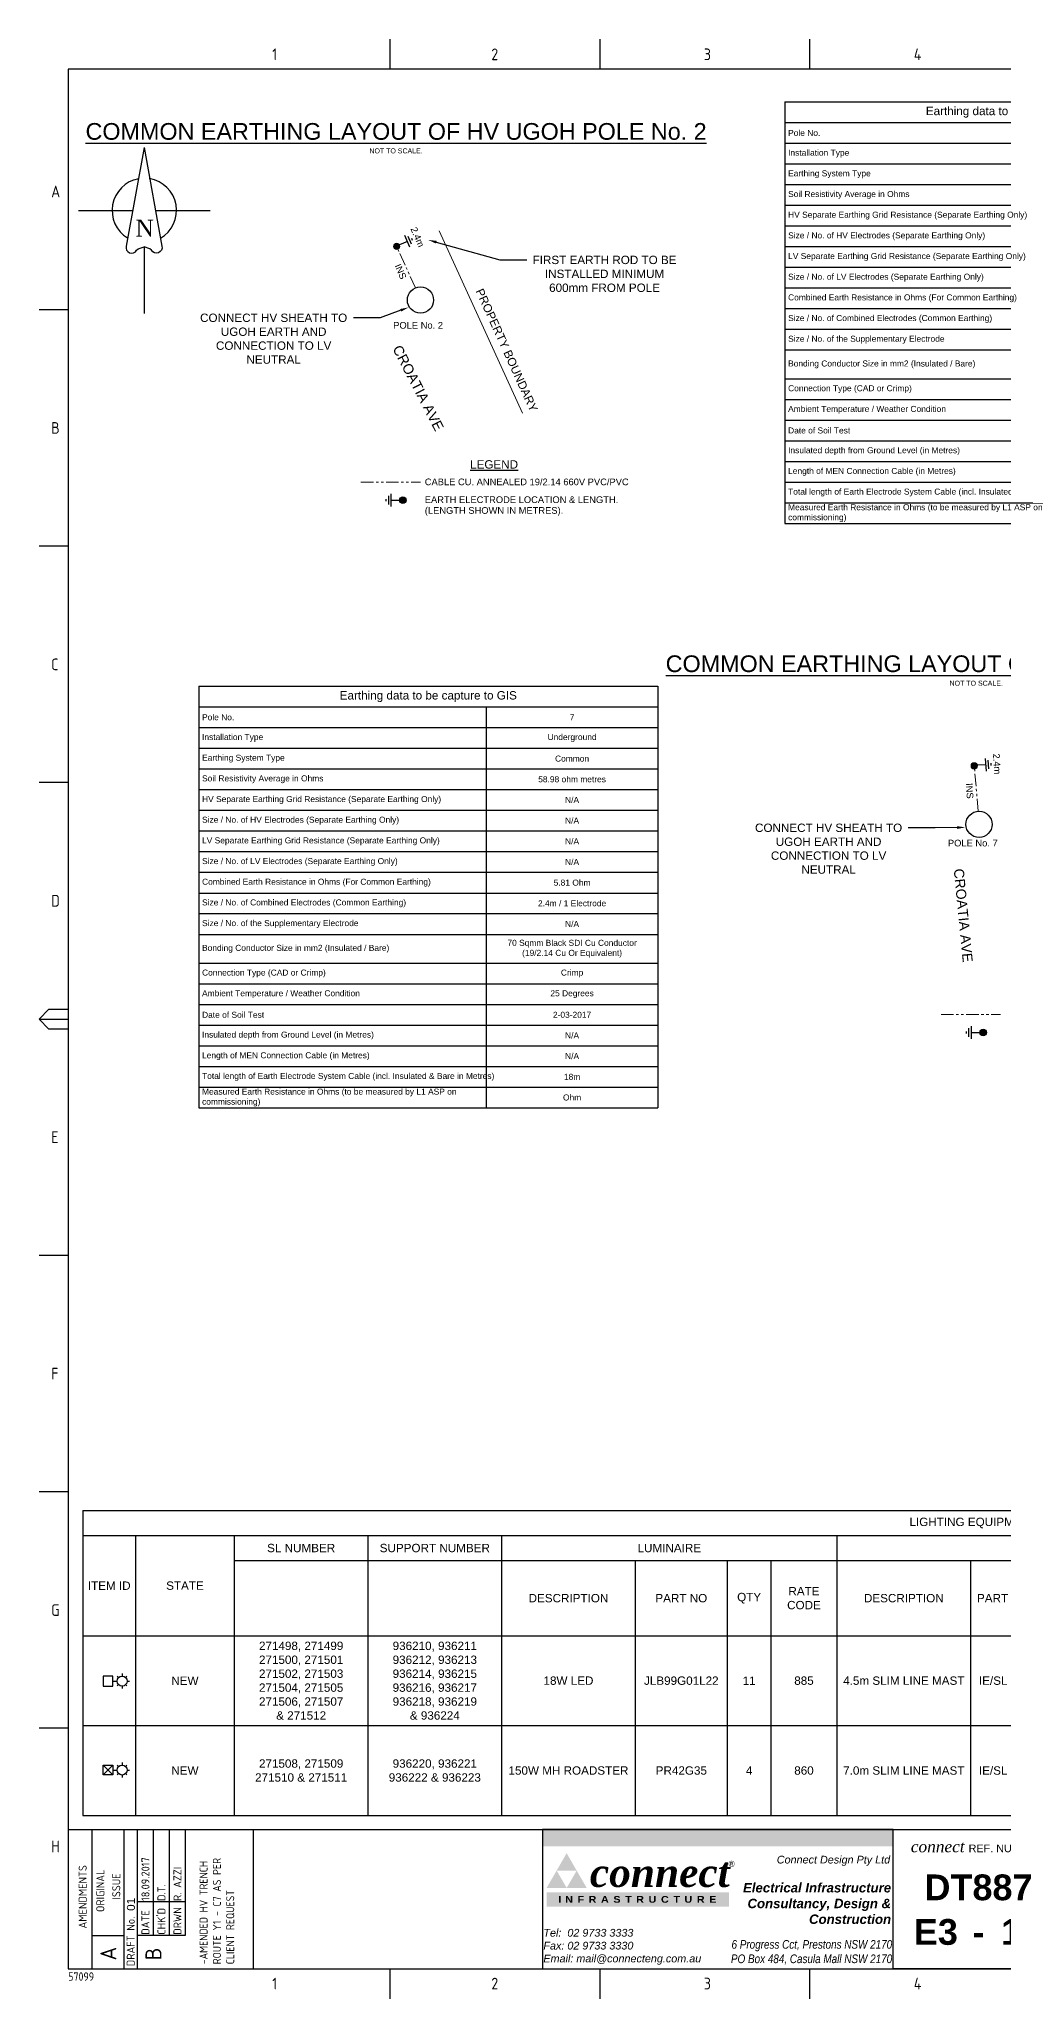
# Paper-space layout 'Sheet(3)' of a CAD drawing. Header units: metres, sheet in millimetres. Extents: x -29 to 809, y -3 to 584.
# Drawn here: x -29 to 260, y -3 to 584 of the extents above; entities that cross this region are included whole.
import ezdxf
from ezdxf import colors
from ezdxf.entities.mleader import LeaderData, LeaderLine
from ezdxf.enums import TextEntityAlignment as Align
from ezdxf.math import Vec2, Vec3

# ---------------------------------------------------------------- set-up
doc = ezdxf.new("R2010")
doc.units = ezdxf.units.M
doc.linetypes.add('PHANTOM2', pattern=[1.25, 0.625, -0.125, 0.125, -0.125, 0.125, -0.125])
doc.layers.get('0').update_dxf_attribs({"color": 6})
doc.layers.add('Cadastre Land Parcels_SP_EXT', color=9, linetype='Continuous', lineweight=5)
doc.layers.add('Cadastre Roads_SP_EXT', color=9, linetype='Continuous', lineweight=5)
for name, color, linetype in [('Equip_SP_SL_NEW', 2, 'Continuous'), ('Notes', 7, 'Continuous'), ('SupportsUG_SP_EXT', 7, 'Continuous')]:
    doc.layers.add(name, color=color, linetype=linetype)
doc.styles.add('ABlkR8pt', font='', dxfattribs={"height": 2.0202})
doc.styles.add('ANI10pt', font='ARIALNI.TTF', dxfattribs={"height": 2.5863})
doc.styles.add('AR07pt', font='arial.ttf', dxfattribs={"height": 1.7978})
doc.styles.add('AR09pt', font='arial.ttf', dxfattribs={"height": 2.3115})
doc.styles.add('ARB30pt', font='arialbd.ttf', dxfattribs={"height": 7.705})
doc.styles.add('ARBI11pt', font='arialbi.ttf', dxfattribs={"height": 2.8252})
doc.styles.add('ARI09pt', font='ariali.ttf', dxfattribs={"height": 2.3115})
doc.styles.add('ARIAL', font='arial.ttf', dxfattribs={"height": 2})
doc.styles.add('iecARIAL', font='arial.ttf', dxfattribs={"height": 2})
doc.styles.add('iecISOCP', font='isocp.shx')
doc.styles.add('iecNAME', font='times.ttf')
doc.styles.add('POLE_LABEL', font='arial.ttf')
doc.styles.add('SL_LABEL', font='arial.ttf')
doc.styles.get("Standard").update_dxf_attribs({"font": 'arial.ttf'})
doc.styles.add('TNRBI36pt', font='timesbi.ttf', dxfattribs={"height": 8.601})
doc.styles.add('TNRI14pt', font='timesi.ttf', dxfattribs={"height": 3.4292})
doc.styles.get('ABlkR8pt').set_extended_font_data('Arial Black')
doc.linetypes.add('Cable 4', pattern='A,5.25,-0.1,["o",Standard,S=2,R=0,X=1.2,Y=-0.7],-4', length=9.35)
doc.linetypes.add('Cable Rem', pattern='A,6.5,-0.001,["X",Standard,S=2.5,R=0,X=0,Y=-1.27],-0.001', length=6.502)

# ---------------------------------------------------------------- blocks, each defined once
blk = doc.blocks.new('A1_FRAME_TITLE')
at = {"layer": 'Notes', "linetype": 'Continuous'}
for p, q in [((89.14, 574.39), (89.14, 583.39)), ((154.65, 574.39), (154.65, 583.39)), ((220.16, 574.39), (220.16, 583.39)), ((-11.55, 574.39), (-11.55, 5.97)), ((-11.55, 502.43), (-20.55, 502.43)), ((-11.56, 431.68), (-20.55, 431.68)), ((-11.56, 360.93), (-20.55, 360.93)), ((-20.55, 290.18), (-17.55, 293.18)), ((-20.55, 290.18), (-11.55, 290.18)), ((-17.55, 287.18), (-20.55, 290.18)), ((-17.55, 293.18), (-11.56, 293.18)), ((-11.56, 287.18), (-17.55, 287.18)), ((-11.55, 219.43), (-20.55, 219.43)), ((-11.55, 148.68), (-20.55, 148.68)), ((-11.55, 77.93), (-20.55, 77.93)), ((-3.96, 5.97), (-3.96, 47.62)), ((6.04, 5.97), (6.04, 47.62)), ((10.19, 5.98), (10.19, 47.62)), ((20.15, 15.98), (20.15, 47.62)), ((46.35, 5.97), (46.35, 47.62)), ((10.15, 26.07), (25.15, 26.07)), ((-3.96, 15.97), (6.04, 15.97)), ((10.15, 15.98), (25.15, 15.98)), ((89.14, -3.03), (89.14, 5.97)), ((154.65, -3.03), (154.65, 5.97)), ((220.16, -3.03), (220.16, 5.97))]:
    blk.add_line(p, q, dxfattribs=at)
at = {"layer": 'Notes', "linetype": 'Continuous', "flags": 128}
for points in [[(149.5, 574.39), (-11.55, 574.39)], [(844.88, 574.39), (149.5, 574.39)], [(-11.55, 47.62), (123.8, 47.62)], [(15.15, 15.98), (15.15, 47.62)], [(25.15, 15.98), (25.15, 47.62)], [(123.8, 47.62), (844.88, 47.62)], [(-11.55, 5.97), (844.88, 5.97)]]:
    blk.add_lwpolyline(points, dxfattribs=at)
blk.add_attdef('DRAFT_NUM', (9.35, 23.29), '', height=2.5, rotation=90)
at = {"layer": 'Notes', "style": 'iecISOCP'}
for s, p in [('1', (52.24, 577.12)), ('2', (120.7, 577.12)), ('3', (187.09, 577.12)), ('4', (252.67, 577.12)), ('A', (-16.81, 536.06)), ('B', (-16.81, 465.31)), ('C', (-16.81, 394.56)), ('D', (-16.81, 323.81)), ('E', (-16.81, 253.06)), ('F', (-16.81, 182.31)), ('G', (-16.81, 111.56)), ('H', (-16.81, 40.81)), ('1', (52.24, -0.22)), ('2', (120.7, -0.22)), ('3', (187.09, -0.2)), ('4', (252.67, -0.22))]:
    blk.add_text(s, height=3.5, dxfattribs=at).set_placement(p)
for s, height, p in [('AMENDMENTS', 2.5, (-5.71, 18.02)), ('ORIGINAL', 2.5, (-0.21, 22.94)), ('18.09.2017', 2.5, (13.9, 26.24)), ('R. AZZI', 2.5, (23.9, 26.24)), ('ISSUE', 2.5, (4.79, 26.69)), ('D.T.', 2.5, (18.9, 26.24)), ("CHK'D", 2.5, (18.9, 16.15)), ('DRWN', 2.5, (23.9, 16.15)), ('DRAFT No.', 2.5, (9.29, 6.74)), ('DATE', 2.5, (13.9, 16.15)), ('A', 5, (3.54, 8.47)), ('B', 5, (17.65, 8.48))]:
    blk.add_text(s, height=height, rotation=90, dxfattribs=at).set_placement(p)
at = {"layer": 'Notes', "insert": (29.55, 7.3), "char_height": 2.5, "attachment_point": 1, "rotation": 90, "style": 'iecISOCP'}
blk.add_mtext_dynamic_manual_height_columns('\\pt0;-AMENDED HV TRENCH ROUTE Y1 - C7 AS PER CLIENT REQUEST', width=34.8637, gutter_width=4, heights=[0], dxfattribs=at)
at = {"layer": 'Notes', "style": 'iecISOCP', "flags": 8}
blk.add_attdef('VERSION_NO', text='', height=2.5, rotation=90, dxfattribs=at).set_placement((302.04, 43.81), align=Align.MIDDLE_CENTER)
at = {"layer": 'Notes', "style": 'iecISOCP'}
for tag, p in [('CAP_NO', (513.19, 43.46)), ('IE_NUM', (513.05, 37.81)), ('REF_No_1', (335.24, 32.31)), ('REF_1', (362.52, 32.31)), ('GEN_WO', (441.71, 31.76)), ('HV_SWITCH', (513.46, 32.16)), ('REF_No_2', (335.24, 26.31)), ('REF_2', (362.52, 26.31)), ('OH_WO', (441.71, 25.81)), ('UBD_REF', (513.05, 25.83)), ('REF_No_3', (335.24, 20.31)), ('REF_3', (362.52, 20.31)), ('UG_WO', (441.71, 20.05)), ('GIS_MAP_No', (513.05, 20.04)), ('REF_No_4', (335.24, 14.31)), ('REF_4', (362.52, 14.31)), ('SUB_WO', (441.71, 13.81)), ('HV_OP_DIAG', (513.33, 14.2)), ('LGA', (512.95, 7.78)), ('ExportID', (-11.47, 2.39))]:
    blk.add_attdef(tag, p, '', height=2.5, dxfattribs=at)
for tag, height, p in [('T1', 3.5, (684.37, 39.47)), ('scale', 2.5, (567.76, 33.27)), ('T2', 3.5, (684.37, 34.35)), ('T3', 3.5, (684.37, 28.92)), ('DRAWN', 2.5, (567.76, 24.93)), ('T4', 3.5, (684.37, 23.66)), ('DATE', 2.5, (567.76, 16.88)), ('T5', 3.5, (684.37, 18.23)), ('REV', 5, (840.57, 17.1)), ('T6', 3.5, (684.37, 12.97)), ('CHD', 2.5, (567.76, 8.37)), ('DESIGN', 2.5, (605.62, 9.15))]:
    blk.add_attdef(tag, text='', height=height, dxfattribs=at).set_placement(p, align=Align.CENTER)
blk.add_attdef('NUM', text='', height=7, dxfattribs=at).set_placement((812.88, 20.12), align=Align.MIDDLE_CENTER)
for tag, p in [('NS', (811.23, 8.12)), ('SHTS', (825.93, 8.12))]:
    blk.add_attdef(tag, text='', height=2.5, dxfattribs=at).set_placement(p, align=Align.MIDDLE)
at = {"layer": 'Notes', "style": 'iecISOCP', "flags": 1}
for tag, p in [('ProjectType', (-6.37, -26.8)), ('ProjectNumber', (3.01, -26.82)), ('DrawingNumber', (14.96, -26.8)), ('ProjectDescription', (27.02, -26.83)), ('ExportDate', (39.74, -26.79)), ('ExportUserName', (48.61, -26.8)), ('DesignerCompanyName', (60.94, -26.79)), ('ExportAreaOfInterest', (76.55, -26.81)), ('GIS_SUCCESS', (91.45, -26.78)), ('CAD_SUCCESS', (101.24, -26.78)), ('DEPOTCODE', (111.56, -26.88)), ('ExportCategories', (119.53, -26.8)), ('Comments', (133.84, -26.88))]:
    blk.add_attdef(tag, p, '', height=1, dxfattribs=at)
blk = doc.blocks.new('NorthPnt 11(NP11)')
for p, q in [((-19.7, 0.02), (-3.49, 0)), ((3.32, 0), (19.7, -0.02)), ((-0.08, -10.94), (-0.08, -30.8))]:
    blk.add_line(p, q)
for points in [[(-0.08, 18.81), (-5.43, -10.68, 0.877048), (-2.29, -11.9, -0.1543), (-0.08, -10.94, 0.090511)], [(-0.08, 18.81), (5.26, -10.68, -0.877048), (2.13, -11.9, 0.1543), (-0.08, -10.94, -0.090511)]]:
    blk.add_lwpolyline(points, format="xyb")
for start, end in [(100.5988, 238.86433), (300.09942, 80.43745)]:
    blk.add_arc((0, 0), 9.64, start, end)
at = {"color": 7, "style": 'iecNAME'}
blk.add_text('N', height=5.02, dxfattribs=at).set_placement((-2.62, -7.82))
blk = doc.blocks.new('Logo_Connect_EE')
at = {"true_color": 0x800000}
for points in [[(-51.05, -5), (-51.05, 0), (-156.05, 0), (-156.05, -5)], [(-100.16, -23.03), (-100.16, -18.76), (-154.78, -18.76), (-154.78, -23.03)]]:
    blk.add_hatch(color=16, dxfattribs=at).paths.add_polyline_path(points)
h = blk.add_hatch(color=16, dxfattribs=at)
h.paths.add_polyline_path([(-148.78, -17.46), (-151.78, -12.27), (-154.78, -17.46)])
h.paths.add_polyline_path([(-145.78, -12.27), (-148.78, -7.07), (-151.78, -12.27)])
h.paths.add_polyline_path([(-145.78, -12.27), (-148.78, -17.46), (-142.78, -17.46)])
for points in [[(-156.05, -41.65), (-51.05, -41.65), (-51.05, 0), (-156.05, 0)], [(-51.05, 0), (0, 0), (0, -41.65), (-51.05, -41.65)]]:
    blk.add_lwpolyline(points, close=True)
for s, insert, char_height, width, attachment_point, style in [('{\\C14;\\c128;connect}', (-29.68, -5.1), 3.4292, 16.0383, 6, 'TNRI14pt'), ('{\\C7;REF. NUMBER}', (-28.49, -5.64), 2.3115, 24.0362, 4, 'AR09pt'), ('{\\C16;\\c128;connect}', (-141.84, -12.95), 8.601, 39.6365, 4, 'TNRBI36pt'), ('{\\C16;\\c128;®}', (-99.4, -10.27), 1.7978, 3.2698, 5, 'AR07pt'), ('Connect Design Pty Ltd', (-51.97, -9.34), 2.3115, 39.4211, 6, 'ARI09pt'), ('Electrical Infrastructure Consultancy, Design & Construction', (-51.69, -22.13), 2.8252, 44.7278, 6, 'ARBI11pt'), ('{\\T1.15;\\C7;\\c16777215;I N F R A S T R U C T U R E}', (-127.47, -20.9), 2.0202, 49.5146, 5, 'ABlkR8pt'), ('Tel:  02 9733 3333\\PFax: 02 9733 3330\\PEmail: mail@connecteng.com.au', (-155.75, -40.44), 2.3115, 47.3811, 7, 'ARI09pt'), ('6 Progress Cct, Prestons NSW 2170\\PPO Box 484, Casula Mall NSW 2170', (-51.37, -40.44), 2.5863, 57.1395, 9, 'ANI10pt'), ('-', (-25.53, -30.62), 7.71, 3.5845, 5, 'ARB30pt')]:
    blk.add_mtext(s, dxfattribs=dict(insert=insert, char_height=char_height, width=width, attachment_point=attachment_point, style=style))
at = {"style": 'ARB30pt'}
for tag, p in [('CONNECT_REF', (-25.53, -17.29)), ('CONNECT_SHEETREF', (-38.29, -30.62)), ('CONNECT_REV_NUM', (-12.76, -30.62))]:
    blk.add_attdef(tag, text='', height=7.71, dxfattribs=at).set_placement(p, align=Align.MIDDLE_CENTER)
blk = doc.blocks.new('m4')
at = {"layer": 'Notes', "color": 7, "linetype": 'Continuous'}
for points in [[(0, -1.95), (0, 0)], [(-1.43, -1.95), (1.43, -1.95)], [(-0.95, -2.52), (0.95, -2.52)], [(-0.24, -3.09), (0.24, -3.09)]]:
    blk.add_lwpolyline(points, dxfattribs=at)
blk = doc.blocks.new('*T803')
at = {"layer": 'Notes', "color": 0, "linetype": 'ByBlock', "lineweight": -2, "transparency": 16777216}
for p, q in [((0, 0), (570.63, 0)), ((0, 0), (0, -91.28)), ((570.63, 0), (570.63, -91.28)), ((0, -7.5), (570.63, -7.5)), ((15.78, -7.5), (15.78, -91.28)), ((45.33, -7.5), (45.33, -91.28)), ((85.33, -7.5), (85.33, -91.28)), ((125.33, -7.5), (125.33, -91.28)), ((225.69, -7.5), (225.69, -91.28)), ((364.73, -7.5), (364.73, -91.28)), ((459.8, -7.5), (459.8, -91.28)), ((484.88, -7.5), (484.88, -91.28)), ((504.55, -7.5), (504.55, -91.28)), ((530.63, -7.5), (530.63, -91.28)), ((45.33, -15), (459.8, -15)), ((165.33, -15), (165.33, -91.28)), ((192.87, -15), (192.87, -91.28)), ((205.93, -15), (205.93, -91.28)), ((265.69, -15), (265.69, -91.28)), ((285, -15), (285, -91.28)), ((335, -15), (335, -91.28)), ((345.91, -15), (345.91, -91.28)), ((404.73, -15), (404.73, -91.28)), ((434.73, -15), (434.73, -91.28)), ((0, -37.5), (570.63, -37.5)), ((0, -64.39), (570.63, -64.39)), ((0, -91.28), (570.63, -91.28))]:
    blk.add_line(p, q, dxfattribs=at)
at = {"layer": 'Notes', "color": 0, "transparency": 16777216, "char_height": 2.5, "attachment_point": 5}
for s, insert, width in [('LIGHTING EQUIPMENT & BILLING SCHEDULE', (285.32, -3.75), 567.6339), ('SL NUMBER', (65.33, -11.25), 37), ('SUPPORT NUMBER', (105.33, -11.25), 37), ('LUMINAIRE', (175.51, -11.25), 97.3657), ('COLUMN/POLE', (295.21, -11.25), 136.0336), ('BRACKET/OUTREACH', (412.26, -11.25), 92.0708), ('ITEM ID', (7.89, -22.5), 12.7801), ('STATE', (30.55, -22.5), 26.5478), ('RATE CODE', (215.81, -26.25), 16.7587), ('FOOTING\\P (RAG BOLT/FOUNDATION)', (310, -26.25), 47), ('RATE CODE', (355.32, -26.25), 15.8195), ('COLOR', (472.34, -22.5), 22.0785), ('UPCAST', (494.71, -22.5), 16.6691), ('CATEGORY', (517.59, -22.5), 23.0883), ('CHARGE TO', (550.63, -22.5), 37), ('DESCRIPTION', (145.33, -26.25), 37), ('PART NO', (179.1, -26.25), 24.5417), ('QTY', (199.4, -26.25), 10.0653), ('DESCRIPTION', (245.69, -26.25), 37), ('PART NO', (275.35, -26.25), 16.3087), ('QTY', (340.46, -26.25), 7.9055), ('DESCRIPTION', (384.73, -26.25), 37), ('PART NO', (419.73, -26.25), 27), ('RATE CODE', (447.26, -26.25), 22.0708), ('271498, 271499\\P271500, 271501\\P271502, 271503\\P271504, 271505\\P271506, 271507\\P& 271512', (65.33, -50.94), 37), ('936210, 936211\\P936212, 936213\\P936214, 936215\\P936216, 936217\\P936218, 936219\\P& 936224', (105.33, -50.94), 37), ('NEW', (30.55, -50.94), 26.5478), ('18W LED', (145.33, -50.94), 37), ('JLB99G01L22', (179.1, -50.94), 24.5417), ('11', (199.4, -50.94), 10.0653), ('885', (215.81, -50.94), 16.7587), ('4.5m SLIM LINE MAST', (245.69, -50.94), 37), ('IE/SL 4.5', (275.35, -50.94), 16.3087), ('TYPE 2 / TYPE 2', (310, -50.94), 47), ('11', (340.46, -50.94), 7.9055), ('995', (355.32, -50.94), 15.8195), ('3.0m STANDARD', (384.73, -50.94), 37), ('IE 3.0 OPCS/25', (419.73, -50.94), 27), ('991', (447.26, -50.94), 22.0708), ('GALVANISED', (472.34, -50.94), 22.0785), ('5%%D', (494.71, -50.94), 16.6691), ('P4', (517.59, -50.94), 23.0883), ('LIVERPOOL COUNCIL', (550.63, -50.94), 37), ('271508, 271509\\P271510 & 271511', (65.33, -77.83), 37), ('936220, 936221\\P936222 & 936223', (105.33, -77.83), 37), ('NEW', (30.55, -77.83), 26.5478), ('150W MH ROADSTER', (145.33, -77.83), 37), ('PR42G35', (179.1, -77.83), 24.5417), ('4', (199.4, -77.83), 10.0653), ('860', (215.81, -77.83), 16.7587), ('7.0m SLIM LINE MAST', (245.69, -77.83), 37), ('IE/SL 7.0', (275.35, -77.83), 16.3087), ('TYPE 2 / TYPE 2', (310, -77.83), 47), ('4', (340.46, -77.83), 7.9055), ('995', (355.32, -77.83), 15.8195), ('3.0m STANDARD', (384.73, -77.83), 37), ('IE 3.0 OPCS/25', (419.73, -77.83), 27), ('991', (447.26, -77.83), 22.0708), ('GALVANISED', (472.34, -77.83), 22.0785), ('5%%D', (494.71, -77.83), 16.6691), ('V5', (517.59, -77.83), 23.0883), ('LIVERPOOL COUNCIL', (550.63, -77.83), 37)]:
    blk.add_mtext(s, dxfattribs=dict(at, insert=insert, width=width))
blk = doc.blocks.new('COLUMN_NEW')
blk.add_wipeout([(-1.485, -1.485), (1.485, -1.485), (1.485, 1.485), (-1.485, 1.485)])
at = {"lineweight": -3}
blk.add_lwpolyline([(-1.485, -1.485), (1.485, -1.485), (1.485, 1.485), (-1.485, 1.485)], close=True, dxfattribs=at)
at = {"style": 'POLE_LABEL', "flags": 9}
blk.add_attdef('STRUCTURE_PLANT_NUMBER', text='', height=0.2, dxfattribs=at).set_placement((1.5, 0.242), align=Align.MIDDLE_LEFT)
for tag, height, flags, p in [('STREET_CODE', 0.2, 9, (1.5, 0)), ('ASSET_NUM', 2.5, 8, (2, 2)), ('Z', 0.2, 1, (1.5, -2.8)), ('OWNED_BY', 0.2, 9, (1.5, -0.4)), ('OPERATED_BY', 0.2, 9, (1.5, -0.6)), ('STATE', 0.2, 9, (1.5, -1)), ('SUBURB', 0.2, 9, (1.5, -1.8)), ('STREETNAME', 0.2, 9, (1.5, -2)), ('COLUMN_TYPE', 0.2, 9, (1.5, -0.2)), ('USAGE', 0.2, 9, (1.5, -1.2)), ('MAINTAINED_BY', 0.2, 9, (1.5, -0.8)), ('LEGEND', 0.2, 9, (1.5, -1.4)), ('PARENT', 0.2, 9, (1.5, -1.6)), ('LOCATION', 0.2, 9, (1.5, -2.2)), ('NOTES', 0.2, 9, (1.5, -2.4)), ('LABEL_ALIGNMENT', 0.2, 9, (1.5, -2.6))]:
    blk.add_attdef(tag, text='', height=height, dxfattribs=dict(flags=flags)).set_placement(p, align=Align.MIDDLE_LEFT)
blk = doc.blocks.new('SL_LANTERN_NEW')
for tag, height, flags, p in [('OPERATING_VOLTAGE', 0.2, 9, (0, -1.4)), ('ORIENTATION', 0.2, 9, (0, -1.6)), ('OWNED_BY', 0.2, 9, (0, -1.8)), ('STATE', 0.2, 9, (0, -2)), ('CEXIST', 0.2, 9, (0, -2.4)), ('CNEW', 0.2, 9, (0, -2.6)), ('CNUMBER', 0.2, 9, (0, -2.8)), ('CREMOVE', 0.2, 9, (0, -3)), ('CREPLACE', 0.2, 9, (0, -3.2)), ('NO_PHASES', 0.2, 9, (0, -1.2)), ('USAGE', 0.2, 9, (0, -2.2)), ('LKINGHEIGHT', 0.2, 9, (0, -3.4)), ('LBRACKET', 0.2, 9, (0, -3.6)), ('LBRACKETVOCAB', 0.2, 9, (0, -3.8)), ('LCATEGORY', 0.2, 9, (0, -4)), ('LCHARGE1', 0.2, 9, (0, -4.2)), ('LCHARGE1PERCENT', 0.2, 9, (0, -4.4)), ('LCHARGE2', 0.2, 9, (0, -4.6)), ('LCHARGE2PERCENT', 0.2, 9, (0, -4.8)), ('LCHARGE3', 0.2, 9, (0, -5)), ('LCHARGE3PERCENT', 0.2, 9, (0, -5.2)), ('LEXIST', 0.2, 9, (0, -5.4)), ('LLAMP', 0.2, 9, (0, -5.6)), ('LLAMPVOCAB', 0.2, 9, (0, -5.8)), ('LNUMBER', 2.5, 8, (1.2, -2.8)), ('SUBURB', 0.2, 9, (0, -8.6)), ('STREETNAME', 0.2, 9, (0, -8.8)), ('LMAST', 0.2, 9, (0, -6)), ('LMASTVOCAB', 0.2, 9, (0, -6.2)), ('LNEW', 0.2, 9, (0, -6.4)), ('LANTNUMBER', 0.2, 9, (0, -6.6)), ('LOUTREACH', 0.2, 9, (0, -7)), ('LOUTREACHVOCAB', 0.2, 9, (0, -7.2)), ('LRATECODE', 0.2, 9, (0, -7.4)), ('LREMOVE', 0.2, 9, (0, -7.6)), ('LREPLACE', 0.2, 9, (0, -7.8)), ('LTYPE', 0.2, 9, (0, -8)), ('LTYPEVOCAB', 0.2, 9, (0, -8.2)), ('LEGEND', 0.2, 9, (0, -8.4)), ('LOCATION', 0.2, 9, (0, -9)), ('NOTES', 0.2, 9, (0, -9.2)), ('MAINTAINED_BY', 0.2, 9, (0, -9.86))]:
    blk.add_attdef(tag, text='', height=height, dxfattribs=dict(flags=flags)).set_placement(p, align=Align.MIDDLE_LEFT)
at = {"flags": 9}
blk.add_attdef('OPERATED_BY', (0, -9.61), '', height=0.2, dxfattribs=at)
blk.add_wipeout([(0, 6.47), (1.46, 5.68), (2.25, 4.22), (1.46, 2.76), (0, 1.86), (-1.46, 2.76), (-2.25, 4.22), (-1.46, 5.68)])
for p, q in [((0, 5.72), (0, 6.47)), ((-2.25, 4.22), (-1.5, 4.22)), ((-1.46, 5.68), (-1.06, 5.28)), ((-1.46, 2.76), (-1.06, 3.16)), ((0, 0), (0, 2.72)), ((0, 0), (0, 0)), ((1.46, 5.68), (1.06, 5.28)), ((1.46, 2.76), (1.06, 3.16)), ((1.5, 4.22), (2.25, 4.22))]:
    blk.add_line(p, q)
blk.add_circle((0, 4.22), 1.5)
at = {"flags": 1}
blk.add_attdef('Z', (0, 0), '', height=0.2, dxfattribs=at)
at = {"style": 'SL_LABEL', "flags": 9}
for tag, height, p in [('ASSET_NUM', 2.5, (2, 2)), ('STREET_CODE', 0.2, (0, -0.2))]:
    blk.add_attdef(tag, text='', height=height, dxfattribs=at).set_placement(p, align=Align.MIDDLE_LEFT)
at = {"flags": 9}
for tag, p in [('CONSTRUCTED_VOLTAGE', (0, -0.4)), ('CONTROL_TYPE', (0, -0.6)), ('LANTERN_PURPOSE', (0, -0.8)), ('LANTERN_TYPE', (0, -1))]:
    blk.add_attdef(tag, text='', height=0.2, dxfattribs=at).set_placement(p, align=Align.MIDDLE_LEFT)
blk = doc.blocks.new('*T807')
at = {"layer": 'Notes', "lineweight": -2, "transparency": 16777216}
for p, q in [((0, 0), (137.42, 0)), ((0, 0), (0, -126.17)), ((137.42, 0), (137.42, -126.17)), ((0, -6.19), (137.42, -6.19)), ((86.05, -6.19), (86.05, -126.17)), ((0, -12.37), (137.42, -12.37)), ((0, -18.56), (137.42, -18.56)), ((0, -24.75), (137.42, -24.75)), ((0, -30.93), (137.42, -30.93)), ((0, -37.12), (137.42, -37.12)), ((0, -43.31), (137.42, -43.31)), ((0, -49.49), (137.42, -49.49)), ((0, -55.68), (137.42, -55.68)), ((0, -61.87), (137.42, -61.87)), ((0, -68.05), (137.42, -68.05)), ((0, -74.24), (137.42, -74.24)), ((0, -82.86), (137.42, -82.86)), ((0, -89.05), (137.42, -89.05)), ((0, -95.23), (137.42, -95.23)), ((0, -101.42), (137.42, -101.42)), ((0, -107.61), (137.42, -107.61)), ((0, -113.79), (137.42, -113.79)), ((0, -119.98), (137.42, -119.98)), ((0, -126.17), (137.42, -126.17))]:
    blk.add_line(p, q, dxfattribs=at)
at = {"layer": 'Notes', "color": 0, "transparency": 16777216}
for s, insert, char_height, width, attachment_point in [('Earthing data to be capture to GIS', (68.71, -3.09), 2.5, 135.4197, 5), ('Pole No. ', (1, -9.28), 1.8, 84.0504, 4), ('2', (111.74, -9.28), 1.8, 49.3693, 5), ('Installation Type', (1, -15.47), 1.8, 84.0504, 4), ('Underground', (111.74, -15.47), 1.8, 49.3693, 5), ('Earthing System Type', (1, -21.65), 1.8, 84.0504, 4), ('Common', (111.74, -21.65), 1.8, 49.3693, 5), ('Soil Resistivity Average in Ohms', (1, -27.84), 1.8, 84.0504, 4), ('58.98 ohm metres', (111.74, -27.84), 1.8, 49.3693, 5), ('HV Separate Earthing Grid Resistance (Separate Earthing Only)', (1, -34.03), 1.8, 84.0504, 4), ('N/A', (111.74, -34.03), 1.8, 49.3693, 5), ('Size / No. of HV Electrodes (Separate Earthing Only)', (1, -40.21), 1.8, 84.0504, 4), ('N/A', (111.74, -40.21), 1.8, 49.3693, 5), ('LV Separate Earthing Grid Resistance (Separate Earthing Only)', (1, -46.4), 1.8, 84.0504, 4), ('N/A', (111.74, -46.4), 1.8, 49.3693, 5), ('Size / No. of LV Electrodes (Separate Earthing Only)', (1, -52.59), 1.8, 84.0504, 4), ('N/A', (111.74, -52.59), 1.8, 49.3693, 5), ('Combined Earth Resistance in Ohms (For Common Earthing)', (1, -58.77), 1.8, 84.0504, 4), ('5.81 Ohm', (111.74, -58.77), 1.8, 49.3693, 5), ('Size / No. of Combined Electrodes (Common Earthing)', (1, -64.96), 1.8, 84.0504, 4), ('2.4m / 1 Electrode', (111.74, -64.96), 1.8, 49.3693, 5), ('Size / No. of the Supplementary Electrode', (1, -71.15), 1.8, 84.0504, 4), ('N/A', (111.74, -71.15), 1.8, 49.3693, 5), ('70 Sqmm Black SDI Cu Conductor\\P(19/2.14 Cu Or Equivalent)', (111.74, -78.55), 1.8, 49.3693, 5), ('Bonding Conductor Size in mm2 (Insulated / Bare)', (1, -78.55), 1.8, 84.0504, 4), ('Connection Type (CAD or Crimp)', (1, -85.95), 1.8, 84.0504, 4), ('Crimp', (111.74, -85.95), 1.8, 49.3693, 5), ('Ambient Temperature / Weather Condition', (1, -92.14), 1.8, 84.0504, 4), ('25 Degrees', (111.74, -92.14), 1.8, 49.3693, 5), ('Date of Soil Test', (1, -98.33), 1.8, 84.0504, 4), ('2-03-2017', (111.74, -98.33), 1.8, 49.3693, 5), ('Insulated depth from Ground Level (in Metres)', (1, -104.51), 1.8, 84.0504, 4), ('N/A', (111.74, -104.51), 1.8, 49.3693, 5), ('Length of MEN Connection Cable (in Metres)', (1, -110.7), 1.8, 84.0504, 4), ('N/A', (111.74, -110.7), 1.8, 49.3693, 5), ('Total length of Earth Electrode System Cable (incl. Insulated & Bare in Metres)', (1, -116.89), 1.8, 84.0504, 4), ('18m', (111.74, -116.89), 1.8, 49.3693, 5), ('Measured Earth Resistance in Ohms (to be measured by L1 ASP on commissioning)', (1, -123.07), 1.8, 84.0504, 4), ('Ohm', (111.74, -123.07), 1.8, 49.3693, 5)]:
    blk.add_mtext(s, dxfattribs=dict(at, insert=insert, char_height=char_height, width=width, attachment_point=attachment_point))
blk = doc.blocks.new('*T808')
at = {"layer": 'Notes', "lineweight": -2, "transparency": 16777216}
for p, q in [((0, 0), (137.42, 0)), ((0, 0), (0, -126.17)), ((137.42, 0), (137.42, -126.17)), ((0, -6.19), (137.42, -6.19)), ((86.05, -6.19), (86.05, -126.17)), ((0, -12.37), (137.42, -12.37)), ((0, -18.56), (137.42, -18.56)), ((0, -24.75), (137.42, -24.75)), ((0, -30.93), (137.42, -30.93)), ((0, -37.12), (137.42, -37.12)), ((0, -43.31), (137.42, -43.31)), ((0, -49.49), (137.42, -49.49)), ((0, -55.68), (137.42, -55.68)), ((0, -61.87), (137.42, -61.87)), ((0, -68.05), (137.42, -68.05)), ((0, -74.24), (137.42, -74.24)), ((0, -82.86), (137.42, -82.86)), ((0, -89.05), (137.42, -89.05)), ((0, -95.23), (137.42, -95.23)), ((0, -101.42), (137.42, -101.42)), ((0, -107.61), (137.42, -107.61)), ((0, -113.79), (137.42, -113.79)), ((0, -119.98), (137.42, -119.98)), ((0, -126.17), (137.42, -126.17))]:
    blk.add_line(p, q, dxfattribs=at)
at = {"layer": 'Notes', "color": 0, "transparency": 16777216}
for s, insert, char_height, width, attachment_point in [('Earthing data to be capture to GIS', (68.71, -3.09), 2.5, 135.4197, 5), ('Pole No. ', (1, -9.28), 1.8, 84.0504, 4), ('7', (111.74, -9.28), 1.8, 49.3693, 5), ('Installation Type', (1, -15.47), 1.8, 84.0504, 4), ('Underground', (111.74, -15.47), 1.8, 49.3693, 5), ('Earthing System Type', (1, -21.65), 1.8, 84.0504, 4), ('Common', (111.74, -21.65), 1.8, 49.3693, 5), ('Soil Resistivity Average in Ohms', (1, -27.84), 1.8, 84.0504, 4), ('58.98 ohm metres', (111.74, -27.84), 1.8, 49.3693, 5), ('HV Separate Earthing Grid Resistance (Separate Earthing Only)', (1, -34.03), 1.8, 84.0504, 4), ('N/A', (111.74, -34.03), 1.8, 49.3693, 5), ('Size / No. of HV Electrodes (Separate Earthing Only)', (1, -40.21), 1.8, 84.0504, 4), ('N/A', (111.74, -40.21), 1.8, 49.3693, 5), ('LV Separate Earthing Grid Resistance (Separate Earthing Only)', (1, -46.4), 1.8, 84.0504, 4), ('N/A', (111.74, -46.4), 1.8, 49.3693, 5), ('Size / No. of LV Electrodes (Separate Earthing Only)', (1, -52.59), 1.8, 84.0504, 4), ('N/A', (111.74, -52.59), 1.8, 49.3693, 5), ('Combined Earth Resistance in Ohms (For Common Earthing)', (1, -58.77), 1.8, 84.0504, 4), ('5.81 Ohm', (111.74, -58.77), 1.8, 49.3693, 5), ('Size / No. of Combined Electrodes (Common Earthing)', (1, -64.96), 1.8, 84.0504, 4), ('2.4m / 1 Electrode', (111.74, -64.96), 1.8, 49.3693, 5), ('Size / No. of the Supplementary Electrode', (1, -71.15), 1.8, 84.0504, 4), ('N/A', (111.74, -71.15), 1.8, 49.3693, 5), ('70 Sqmm Black SDI Cu Conductor\\P(19/2.14 Cu Or Equivalent)', (111.74, -78.55), 1.8, 49.3693, 5), ('Bonding Conductor Size in mm2 (Insulated / Bare)', (1, -78.55), 1.8, 84.0504, 4), ('Connection Type (CAD or Crimp)', (1, -85.95), 1.8, 84.0504, 4), ('Crimp', (111.74, -85.95), 1.8, 49.3693, 5), ('Ambient Temperature / Weather Condition', (1, -92.14), 1.8, 84.0504, 4), ('25 Degrees', (111.74, -92.14), 1.8, 49.3693, 5), ('Date of Soil Test', (1, -98.33), 1.8, 84.0504, 4), ('2-03-2017', (111.74, -98.33), 1.8, 49.3693, 5), ('Insulated depth from Ground Level (in Metres)', (1, -104.51), 1.8, 84.0504, 4), ('N/A', (111.74, -104.51), 1.8, 49.3693, 5), ('Length of MEN Connection Cable (in Metres)', (1, -110.7), 1.8, 84.0504, 4), ('N/A', (111.74, -110.7), 1.8, 49.3693, 5), ('Total length of Earth Electrode System Cable (incl. Insulated & Bare in Metres)', (1, -116.89), 1.8, 84.0504, 4), ('18m', (111.74, -116.89), 1.8, 49.3693, 5), ('Measured Earth Resistance in Ohms (to be measured by L1 ASP on commissioning)', (1, -123.07), 1.8, 84.0504, 4), ('Ohm', (111.74, -123.07), 1.8, 49.3693, 5)]:
    blk.add_mtext(s, dxfattribs=dict(at, insert=insert, char_height=char_height, width=width, attachment_point=attachment_point))

psp = doc.layouts.new('Sheet(3)')

# ---------------------------------------------------------------- hatches: boundary and pattern name
at = {"layer": 'Notes', "lineweight": 0}
h = psp.add_hatch(color=256, dxfattribs=at)
h.dxf.hatch_style = 1
h.paths.add_polyline_path([(79.16, 521.79, 1), (77.27, 521.79, 1)])
h = psp.add_hatch(color=256, dxfattribs=at)
h.dxf.hatch_style = 1
edge = h.paths.add_edge_path()
edge.add_arc((80.09, 445.85), 0.992, -462.76942, -102.76942)
h = psp.add_hatch(color=256, dxfattribs=at)
h.dxf.hatch_style = 1
h.paths.add_polyline_path([(252.01, 366.33, 1), (250.12, 366.33, 1)])
h = psp.add_hatch(color=256, dxfattribs=at)
h.dxf.hatch_style = 1
edge = h.paths.add_edge_path()
edge.add_arc((253.71, 286.55), 0.992, -462.76942, -102.76942)

# ---------------------------------------------------------------- linework, layer by layer
at = {"layer": 'Cadastre Land Parcels_SP_EXT', "linetype": 'Continuous', "flags": 128}
psp.add_lwpolyline([(90.97, 526.46), (115.92, 471.87)], dxfattribs=at)
at = {"layer": 'Notes', "color": 0, "linetype": 'PHANTOM2', "lineweight": 0, "ltscale": 6}
for p, q in [((67.53, 451.19), (85.31, 451.19)), ((241.14, 291.89), (258.92, 291.89))]:
    psp.add_line(p, q, dxfattribs=at)
for points in [[(83.84, 509.36), (78.22, 521.79)], [(252.28, 352.75), (251.06, 366.33)]]:
    psp.add_lwpolyline(points, dxfattribs=at)
at = {"layer": 'Notes', "color": 252, "lineweight": 0}
for centre in [(78.22, 521.79), (251.06, 366.33)]:
    psp.add_circle(centre, 0.945, dxfattribs=at)
at = {"layer": 'Notes', "linetype": 'Continuous', "ltscale": 5}
for centre in [(85.34, 505.73), (252.5, 348.83)]:
    psp.add_circle(centre, 3.92, dxfattribs=at)
at = {"layer": 'Notes', "color": 9}
for centre in [(80.09, 445.85), (253.71, 286.55)]:
    psp.add_circle(centre, 0.992, dxfattribs=at)

# ---------------------------------------------------------------- block references
for name, p in [('*T807', (194.36, 565.02)), ('*T808', (18.97, 390.15))]:
    psp.add_blockref(name, p)
at = {"layer": 'Equip_SP_SL_NEW', "linetype": 'Cable Rem', "rotation": 270.0000000087098}
psp.add_blockref('SL_LANTERN_NEW', (-8.18, 65.83), dxfattribs=at)
at = {"layer": 'Notes'}
psp.add_blockref('NorthPnt 11(NP11)', (2.69, 532.55), dxfattribs=at)
at = {"layer": 'Notes', "color": 7}
for p, xscale, yscale, zscale, rotation in [((79.05, 522.24), 1.333333333333292, 1.333333333333292, 1.333333333333292, 113.3219618927602), ((79.1, 445.85), 1.333333333333314, 1.333333333333314, 1.333333333333314, 270), ((252, 366.49), 1.333333333333292, 1.333333333333292, 1.333333333333292, 94.08457961657292), ((252.72, 286.55), 1.333333333333314, 1.333333333333314, 1.333333333333314, 270)]:
    psp.add_blockref('m4', p, dxfattribs=dict(at, xscale=xscale, yscale=yscale, zscale=zscale, rotation=rotation))
at = {"layer": 'Notes'}
psp.add_blockref('Logo_Connect_EE', (277.87, 48.01), dxfattribs=at).add_auto_attribs({'CONNECT_REF': 'DT887', 'CONNECT_SHEETREF': 'E3', 'CONNECT_REV_NUM': '10'})

# ---------------------------------------------------------------- texts
at = {"layer": 'Cadastre Roads_SP_EXT'}
for rotation, p in [(297.31625, (76.88, 491.22)), (275.58071, (244.92, 335.44))]:
    psp.add_text('CROATIA AVE', height=3, rotation=rotation, dxfattribs=at).set_placement(p)
at = {"layer": 'Notes', "style": 'iecARIAL'}
for s, p in [('%%UCOMMON EARTHING LAYOUT OF HV UGOH POLE No. 2', (78.04, 552.19)), ('%%UCOMMON EARTHING LAYOUT OF HV UGOH POLE No. 7', (251.66, 392.89))]:
    psp.add_text(s, height=5, dxfattribs=at).set_placement(p, align=Align.BOTTOM_CENTER)
at = {"layer": 'Notes', "color": 7, "style": 'ARIAL'}
for p in [(78.04, 549.17), (251.66, 389.87)]:
    psp.add_text('NOT TO SCALE.', height=1.5, dxfattribs=at).set_placement(p, align=Align.BOTTOM_CENTER)
at = {"layer": 'Notes', "color": 7, "ltscale": 0.5, "style": 'ARIAL'}
for s, rotation, p in [('2.4m', 293.32196, (82.31, 527.03)), ('INS', 293.32196, (77.56, 516.01)), ('2.4m', 274.08458, (256.66, 369.94)), ('INS', 274.08458, (248.55, 361.1))]:
    psp.add_text(s, height=2, rotation=rotation, dxfattribs=at).set_placement(p)
for s, p in [('POLE No. 2', (77.17, 497.17)), ('POLE No. 7', (243.18, 342.22))]:
    psp.add_text(s, height=2, dxfattribs=at).set_placement(p)
at = {"layer": 'Notes', "style": 'ARIAL'}
psp.add_text('%%ULEGEND', height=2.5, dxfattribs=at).set_placement((107.37, 456.54), align=Align.MIDDLE_CENTER)
at = {"layer": 'Notes', "color": 7, "style": 'ARIAL'}
for s, p in [('CABLE CU. ANNEALED 19/2.14 660V PVC/PVC', (86.63, 450.31)), ('EARTH ELECTRODE LOCATION & LENGTH.', (86.63, 444.98)), ('(LENGTH SHOWN IN METRES).', (86.63, 441.76))]:
    psp.add_text(s, height=2, dxfattribs=at).set_placement(p)

# ---------------------------------------------------------------- leaders
at = {"layer": 'Notes'}
ml = psp.add_multileader_mtext('Standard', dxfattribs=at)
ml.set_content('FIRST EARTH ROD TO BE INSTALLED MINIMUM 600mm FROM POLE', color=256)
ml.set_leader_properties()
ml.build(insert=Vec2(0, 0))
ml.multileader.update_dxf_attribs({"has_text_frame": 1, "arrow_head_size": 2.5})
ctx = ml.context
ctx.base_point, ctx.char_height, ctx.arrow_head_size, ctx.plane_origin = Vec3(117.12, 517.72), 2.5, 2.5, Vec3(132.42, 441.66)
ctx.text_align_type = 1
notes = []
notes.append((ctx, [(0, (1, 1, 0), (109.12, 517.72), (1, 0), 8, [(0, [(87.67, 523.71)], 0, [])])]))
ctx.mtext.insert, ctx.mtext.width, ctx.mtext.defined_height, ctx.mtext.alignment, ctx.mtext.flow_direction = Vec3(140.43, 518.99), 47.7861, 15.4, 2, 5
ml = psp.add_multileader_mtext('Standard', dxfattribs=at)
ml.set_content('PROPERTY BOUNDARY', color=256)
ml.set_leader_properties()
ml.build(insert=Vec2(0, 0))
ml.multileader.update_dxf_attribs({"leader_type": 0, "arrow_head_size": 2.5})
ctx = ml.context
ctx.base_point, ctx.char_height, ctx.arrow_head_size, ctx.plane_origin, ctx.plane_x_axis, ctx.plane_y_axis = Vec3(102.07, 510.77), 2.5, 2.5, Vec3(-7.16, 588.4), Vec3(0.411864, -0.911245), Vec3(0.911245, 0.411864)
notes.append((ctx, [(0, (1, 1, 0), (98.78, 518.06), (0.411864, -0.911245), 8, [(0, [(97.74, 522.91)], 0, [])])]))
ctx.mtext.insert, ctx.mtext.text_direction, ctx.mtext.rotation, ctx.mtext.flow_direction = Vec3(104.06, 509.47), Vec3(0.411864, -0.911245), 5.136888, 5
ml = psp.add_multileader_mtext('Standard', dxfattribs=at)
ml.set_content('CONNECT HV SHEATH TO\\PUGOH EARTH AND CONNECTION TO LV NEUTRAL', color=256)
ml.set_leader_properties()
ml.build(insert=Vec2(0, 0))
ml.multileader.update_dxf_attribs({"has_text_frame": 1, "arrow_head_size": 2.5})
ctx = ml.context
ctx.base_point, ctx.char_height, ctx.arrow_head_size, ctx.plane_origin = Vec3(17.54, 500.4), 2.5, 2.5, Vec3(124.89, 475.46)
ctx.text_align_type = 1
notes.append((ctx, [(1, (1, 1, 0), (73.26, 500.4), (-1, 0), 8, [(0, [(81.78, 503.52)], 0, [])])]))
ctx.mtext.insert, ctx.mtext.width, ctx.mtext.defined_height, ctx.mtext.alignment, ctx.mtext.flow_direction = Vec3(41.4, 501.67), 47.7861, 15.4, 2, 5
ml = psp.add_multileader_mtext('Standard', dxfattribs=at)
ml.set_content('CONNECT HV SHEATH TO\\PUGOH EARTH AND CONNECTION TO LV NEUTRAL', color=256)
ml.set_leader_properties()
ml.build(insert=Vec2(0, 0))
ml.multileader.update_dxf_attribs({"has_text_frame": 1, "arrow_head_size": 2.5})
ctx = ml.context
ctx.base_point, ctx.char_height, ctx.arrow_head_size, ctx.plane_origin = Vec3(183.62, 347.77), 2.5, 2.5, Vec3(279.87, 307.21)
ctx.text_align_type = 1
notes.append((ctx, [(1, (1, 1, 0), (239.34, 347.77), (-1, 0), 8, [(0, [(248.41, 347.92)], 0, [])])]))
ctx.mtext.insert, ctx.mtext.width, ctx.mtext.defined_height, ctx.mtext.alignment, ctx.mtext.flow_direction = Vec3(207.48, 349.05), 47.7861, 15.4, 2, 5
for ctx, leaders in notes:
    for number, flags, end, landing, length, lines in leaders:
        leader = LeaderData()
        leader.index, (leader.has_last_leader_line, leader.has_dogleg_vector, leader.attachment_direction) = number, flags
        leader.last_leader_point, leader.dogleg_vector, leader.dogleg_length = Vec3(end), Vec3(landing), length
        for number, points, colour, breaks in lines:
            line = LeaderLine()
            line.index, line.vertices, line.color, line.breaks = number, Vec3.list(points), colors.encode_raw_color(colour), breaks
            leader.lines.append(line)
        ctx.leaders.append(leader)

# ---------------------------------------------------------------- next in the draw order: block references
psp.add_blockref('*T803', (-15.7, 143.5))
at = {"layer": 'SupportsUG_SP_EXT'}
ref = psp.add_blockref('A1_FRAME_TITLE', (-9.08, 0.39), dxfattribs=dict(at, xscale=0.958))
ref.add_attrib('ExportID', '57099', (-20.07, 2.78), dxfattribs={"layer": 'Notes', "height": 2.5, "style": 'iecISOCP', "width": 0.958})
ref.add_attrib('DRAFT_NUM', '01', (-0.12, 23.69), dxfattribs={"layer": '0', "height": 2.395, "rotation": 90, "width": 1.043841})

# ---------------------------------------------------------------- next in the draw order: block references
at = {"layer": 'Equip_SP_SL_NEW', "linetype": 'Cable Rem', "rotation": 270.0000000087098}
psp.add_blockref('SL_LANTERN_NEW', (-8.18, 92.45), dxfattribs=at)
at = {"layer": 'Notes', "xscale": -1, "rotation": 270.0000000000118}
psp.add_blockref('COLUMN_NEW', (-8.18, 65.83), dxfattribs=at)

# ---------------------------------------------------------------- next in the draw order: linework, layer by layer
at = {"layer": 'Notes', "linetype": 'Cable 4', "flags": 128}
for points in [[(-6.7, 67.32), (-9.67, 64.35)], [(-6.7, 64.35), (-9.67, 67.32)]]:
    psp.add_lwpolyline(points, dxfattribs=at)

# ---------------------------------------------------------------- next in the draw order: block references
at = {"layer": 'Notes'}
psp.add_blockref('COLUMN_NEW', (-8.18, 92.45), dxfattribs=at)

doc.saveas('drawing.dxf')
